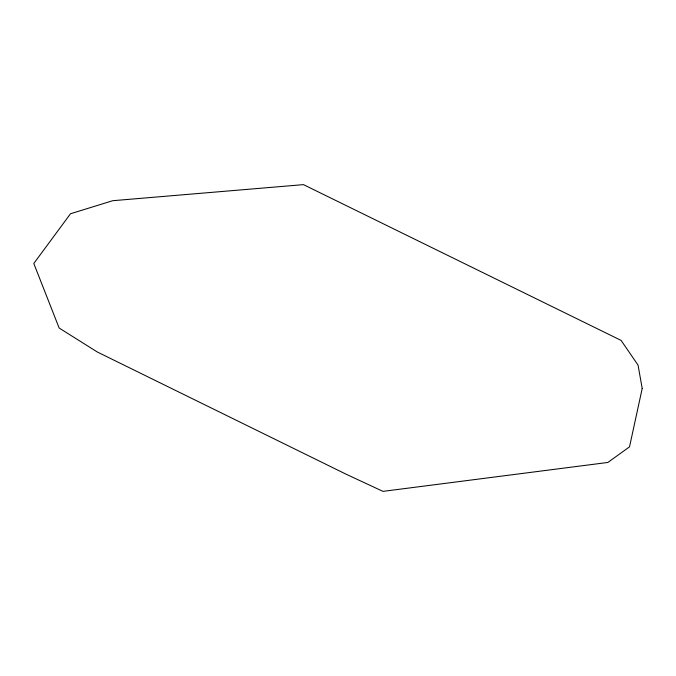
<?xml version="1.0" encoding="UTF-8"?>
<svg xmlns="http://www.w3.org/2000/svg" width="676" height="676" viewBox="0 0 676 676"><rect width="100%" height="100%" fill="white"/><g stroke="black" fill="none" stroke-linecap="round" stroke-linejoin="round"><path stroke-width="1.01" d="M642.2 388.463L629.517 446.853L607.868 462.452L382.971 491.368L346.044 474.172L97.276 351.985L59.15 328.029L33.8 263.488L70.498 213.76L112.748 200.704L303.465 184.632L621.075 340.391L638.059 365.125L642.2 388.463"/></g></svg>
